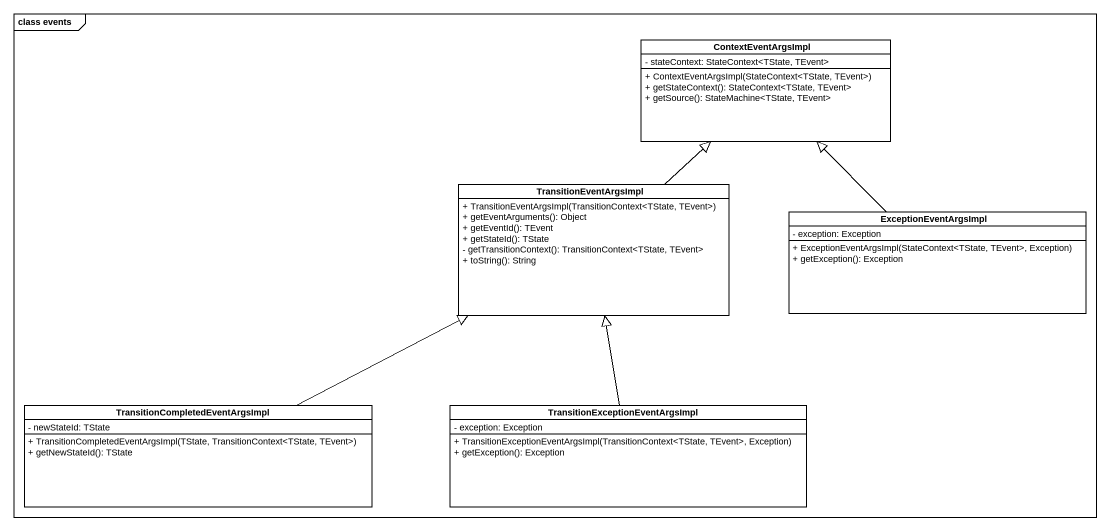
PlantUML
@startuml
mainframe class events
hide circle
hide empty members
skinparam classAttributeIconSize 0
class ContextEventArgsImpl {
  - stateContext: StateContext<TState, TEvent>
  + ContextEventArgsImpl(StateContext<TState, TEvent>)
  + getStateContext(): StateContext<TState, TEvent>
  + getSource(): StateMachine<TState, TEvent>
}
class TransitionEventArgsImpl {
  + TransitionEventArgsImpl(TransitionContext<TState, TEvent>)
  + getEventArguments(): Object
  + getEventId(): TEvent
  + getStateId(): TState
  - getTransitionContext(): TransitionContext<TState, TEvent>
  + toString(): String
}
class ExceptionEventArgsImpl {
  - exception: Exception
  + ExceptionEventArgsImpl(StateContext<TState, TEvent>, Exception)
  + getException(): Exception
}
class "TransitionCompletedEventArgsImpl" as TransitionCompletedEventArgs {
  - newStateId: TState
  + TransitionCompletedEventArgsImpl(TState, TransitionContext<TState, TEvent>)
  + getNewStateId(): TState
}
class "TransitionExceptionEventArgsImpl" as TransitionExceptionEventArgs {
  - exception: Exception
  + TransitionExceptionEventArgsImpl(TransitionContext<TState, TEvent>, Exception)
  + getException(): Exception
}
TransitionEventArgsImpl -up-|> ContextEventArgsImpl
ExceptionEventArgsImpl -up-|> ContextEventArgsImpl
TransitionCompletedEventArgs -right-|> TransitionEventArgsImpl
TransitionExceptionEventArgs -up-|> TransitionEventArgsImpl
@enduml
